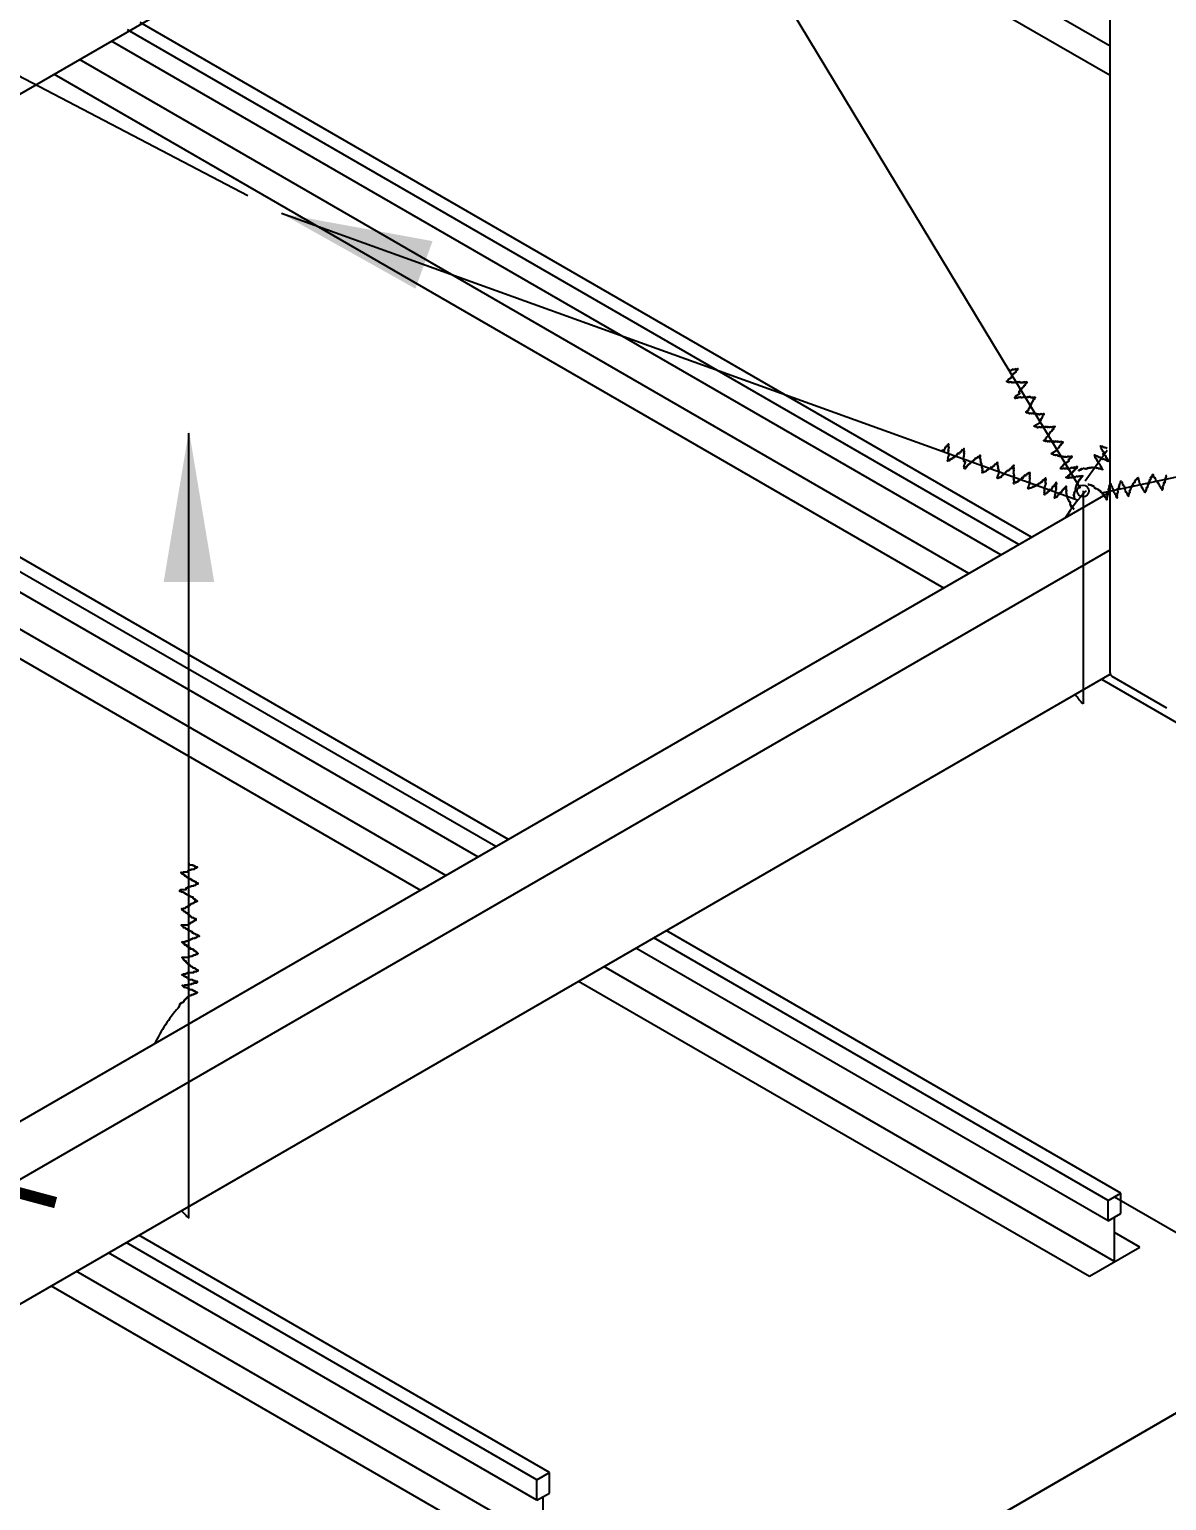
# Model space of a CAD drawing. Header units: inches. Extents: x -16404 to 14624, y -1591 to 16152.
# Drawn here: x -15517.4 to -15472.4, y 1948.1 to 2006.3 of the extents above; entities that cross this region are included whole.
import ezdxf

# ---------------------------------------------------------------- set-up
doc = ezdxf.new("R2010")
doc.units = ezdxf.units.IN
doc.header["$LTSCALE"] = 24
doc.header["$MEASUREMENT"] = 0
doc.linetypes.add('CENTER2', pattern=[1.125, 0.75, -0.125, 0.125, -0.125])
doc.layers.get('0').update_dxf_attribs({"linetype": 'CONTINUOUS'})
doc.layers.get('DefPoints').update_dxf_attribs({"color": 251, "linetype": 'CONTINUOUS'})
doc.layers.add('S-ANNO-DIMS', color=2, linetype='CONTINUOUS')
doc.layers.add('S-ARCH', color=1, linetype='CONTINUOUS')
doc.styles.add('Arial', font='arial.ttf', dxfattribs={"width": 0.85})
doc.dimstyles.new('DIM-24', dxfattribs={"dimscale": 24, "dimtxt": 0.09375, "dimasz": 0.109375, "dimexe": 0.0625, "dimexo": 0.0625, "dimgap": 0.0625, "dimtad": 1, "dimdec": 4, "dimzin": 11, "dimdsep": 46, "dimlunit": 4, "dimtxsty": 'Arial', "dimblk": 'ARCHTICK', "dimcen": 0.125, "dimclrd": 256, "dimclre": 256, "dimclrt": 4, "dimadec": 0, "dimazin": 0, "dimtfac": 0.75, "dimtdec": 4, "dimtofl": 0, "dimtmove": 0, "dimatfit": 3, "dimldrblk": 'ARCHTICK', "dimfxl": 1, "dimfrac": 1, "dimtolj": 1, "dimtzin": 11, "dimarcsym": 0})

# ---------------------------------------------------------------- blocks, each defined once
blk = doc.blocks.new('ST-ARROW')
blk.add_solid([(-1, -0.1667), (-1, 0.1667), (0, 0)])
blk = doc.blocks.new('_ARCHTICK')
at = {"color": 0, "linetype": 'ByBlock', "const_width": 0.15}
blk.add_lwpolyline([(-0.5, -0.5), (0.5, 0.5)], dxfattribs=at)
blk = doc.blocks.new('*D1094')
at = {"layer": 'DefPoints', "color": 0, "transparency": 16777216}
for p in [(-15507.475, 1999.048), (-15474.679, 1985.74), (-15480.265, 1984.81), (-15523.864, 1975.01), (-15549.551, 1942.512)]:
    blk.add_point(p, dxfattribs=at)
at = {"layer": 'S-ANNO-DIMS', "lineweight": -2, "transparency": 16777216}
blk.add_line((-15508.804, 1999.743), (-15520.716, 2005.976), dxfattribs=at)
blk.add_arc((-15478.179, 1983.719), 46.508, 152.37963, 210, dxfattribs=at)
at = {"layer": 'S-ANNO-DIMS', "lineweight": -2, "transparency": 16777216, "xscale": 3, "yscale": 3, "zscale": 3}
for p, rotation in [((-15519.387, 2005.28), 62.37962741064091), ((-15518.456, 1960.465), 300.0000000000009)]:
    blk.add_blockref('_ARCHTICK', p, dxfattribs=dict(at, rotation=rotation))
at = {"layer": 'S-ANNO-DIMS', "color": 4, "transparency": 16777216, "insert": (-15524.68, 1982.914), "char_height": 2.25, "attachment_point": 5, "rotation": 270.99139, "style": 'Arial'}
blk.add_mtext('\\A1;45° MAX\\PTYP', dxfattribs=at)

msp = doc.modelspace()

# ---------------------------------------------------------------- linework, layer by layer
at = {"layer": 'S-ANNO-DIMS'}
msp.add_line((-15528.30064, 1919.12237), (-15445.17232, 1967.11653), dxfattribs=at)
at = {"layer": 'S-ANNO-DIMS', "linetype": 'CENTER2'}
msp.add_line((-15474.49841, 1960.14774), (-15454.87541, 1948.8184), dxfattribs=at)
at = {"layer": 'S-ARCH'}
for p, q in [((-15474.67921, 1980.87095), (-15474.67921, 2037.41189)), ((-15549.55111, 1985.45684), (-15474.67921, 2028.68415)), ((-15474.67921, 2005.67087), (-15494.6093, 2017.17751)), ((-15495.6093, 2016.60016), (-15474.67921, 2004.51616)), ((-15478.29213, 1985.94958), (-15513.56025, 2006.31164)), ((-15477.79213, 1986.23826), (-15513.06025, 2006.60031)), ((-15478.99578, 1985.54333), (-15514.19854, 2005.86766)), ((-15480.26521, 1984.81043), (-15515.46797, 2005.13475)), ((-15516.46797, 2004.5574), (-15481.26521, 1984.23308)), ((-15498.49032, 1974.28816), (-15533.75843, 1994.65021)), ((-15498.99032, 1973.99948), (-15534.25843, 1994.36153)), ((-15499.69396, 1973.59323), (-15534.89672, 1993.91755)), ((-15500.96339, 1972.86032), (-15536.16615, 1993.18465)), ((-15537.16615, 1992.6073), (-15501.96339, 1972.28297)), ((-15549.55111, 1944.80819), (-15474.67921, 1988.03551)), ((-15549.55111, 1942.51244), (-15474.67921, 1985.73975)), ((-15549.55111, 1937.59168), (-15474.67921, 1980.819)), ((-15475.01553, 1980.62482), (-15456.5349, 1969.95503)), ((-15474.60704, 1980.74595), (-15472.44197, 1979.49595)), ((-15474.74841, 1960.00341), (-15492.74064, 1970.39123)), ((-15474.24841, 1960.29208), (-15492.24064, 1970.6799)), ((-15474.74841, 1959.19091), (-15493.44428, 1969.98498)), ((-15474.49841, 1957.58076), (-15494.71371, 1969.25207)), ((-15495.71371, 1968.67472), (-15475.49841, 1957.00341)), ((-15474.74841, 1960.00341), (-15474.24841, 1960.29208)), ((-15474.24841, 1959.47958), (-15474.24841, 1960.29208)), ((-15474.74841, 1959.19091), (-15474.74841, 1960.00341)), ((-15474.74841, 1959.19091), (-15474.24841, 1959.47958)), ((-15474.49841, 1957.58076), (-15474.49841, 1959.33524)), ((-15496.85987, 1949.24038), (-15513.11742, 1958.62669)), ((-15473.49841, 1958.15811), (-15474.49841, 1958.73546)), ((-15497.35987, 1948.13921), (-15514.32107, 1957.93176)), ((-15497.35987, 1948.95171), (-15513.61742, 1958.33801)), ((-15475.49841, 1957.00341), (-15473.49841, 1958.15811)), ((-15497.10987, 1946.52906), (-15515.5905, 1957.19886)), ((-15516.5905, 1956.62151), (-15498.10987, 1945.95171)), ((-15497.35987, 1948.95171), (-15496.85987, 1949.24038)), ((-15496.85987, 1948.42788), (-15496.85987, 1949.24038)), ((-15497.35987, 1948.13921), (-15497.35987, 1948.95171)), ((-15497.35987, 1948.13921), (-15496.85987, 1948.42788)), ((-15497.10987, 1946.52906), (-15497.10987, 1948.28355))]:
    msp.add_line(p, q, dxfattribs=at)
at = {"layer": 'S-ARCH', "color": 2}
for p, q in [((-15475.85314, 1988.16614), (-15493.11826, 2016.75196)), ((-15475.94347, 1987.69488), (-15507.47505, 1999.04771)), ((-15475.00789, 1988.00153), (-15441.23501, 1995.13342)), ((-15511.13268, 1959.3009), (-15511.13268, 1990.35261)), ((-15475.65771, 1988.47669), (-15474.79437, 1989.69099)), ((-15475.74868, 1988.07064), (-15475.74868, 1979.64612))]:
    msp.add_line(p, q, dxfattribs=at)
for points in [[(-15476.09677, 1987.76378), (-15476.10983, 1987.78541), (-15476.08819, 1987.79848), (-15476.11433, 1987.84176), (-15476.09269, 1987.85483), (-15476.13189, 1987.91973), (-15476.08861, 1987.94587), (-15476.11474, 1987.98914), (-15476.07146, 1988.01528), (-15476.08453, 1988.03692), (-15476.04125, 1988.06306), (-15476.05431, 1988.08469), (-15476.03268, 1988.09776), (-15476.05881, 1988.14103), (-15476.03717, 1988.1541), (-15476.05024, 1988.17574), (-15476.02859, 1988.18881), (-15476.04166, 1988.21045), (-15476.02002, 1988.22352), (-15476.03309, 1988.24515), (-15476.01145, 1988.25822), (-15476.02452, 1988.27986), (-15476.00288, 1988.29293), (-15476.01594, 1988.31456), (-15475.97266, 1988.3407), (-15475.98573, 1988.36234), (-15475.96409, 1988.37541), (-15475.97716, 1988.39704), (-15475.93388, 1988.42318), (-15475.94694, 1988.44482), (-15475.90366, 1988.47096), (-15475.91673, 1988.49259), (-15475.85181, 1988.5318), (-15475.86488, 1988.55344), (-15475.8216, 1988.57958), (-15475.83466, 1988.60121), (-15475.76974, 1988.64043), (-15475.78281, 1988.66206), (-15475.76117, 1988.67513), (-15475.80445, 1988.64899), (-15475.81752, 1988.67062), (-15475.8608, 1988.64448), (-15475.87387, 1988.66612), (-15475.91714, 1988.63998), (-15475.93021, 1988.66162), (-15475.97349, 1988.63547), (-15475.98656, 1988.65711), (-15476.07312, 1988.60483), (-15476.08619, 1988.62647), (-15476.10783, 1988.6134), (-15476.1209, 1988.63503), (-15476.18582, 1988.59582), (-15476.19888, 1988.61745), (-15476.24216, 1988.59131), (-15476.25523, 1988.61295), (-15476.32015, 1988.57374), (-15476.33322, 1988.59537), (-15476.35486, 1988.5823), (-15476.36793, 1988.60394), (-15476.38957, 1988.59087), (-15476.40263, 1988.6125), (-15476.42427, 1988.59943), (-15476.33771, 1988.65171), (-15476.35078, 1988.67335), (-15476.24258, 1988.7387), (-15476.25565, 1988.76034), (-15476.1258, 1988.83876), (-15476.13887, 1988.86039), (-15476.07395, 1988.8996), (-15476.08702, 1988.92124), (-15475.97882, 1988.98659), (-15475.99188, 1989.00822), (-15475.97024, 1989.02129), (-15475.98331, 1989.04293), (-15476.06987, 1988.99065), (-15476.08294, 1989.01228), (-15476.14786, 1988.97307), (-15476.16093, 1988.99471), (-15476.18257, 1988.98164), (-15476.19563, 1989.00327), (-15476.32547, 1988.92485), (-15476.36468, 1988.98976), (-15476.4296, 1988.95055), (-15476.44266, 1988.97218), (-15476.48594, 1988.94604), (-15476.49901, 1988.96768), (-15476.54229, 1988.94154), (-15476.55536, 1988.96317), (-15476.577, 1988.9501), (-15476.59007, 1988.97174), (-15476.63335, 1988.9456), (-15476.64642, 1988.96723), (-15476.60313, 1988.99337), (-15476.6162, 1989.01501), (-15476.52964, 1989.06729), (-15476.54271, 1989.08892), (-15476.49943, 1989.11506), (-15476.51249, 1989.1367), (-15476.29609, 1989.2674), (-15476.32223, 1989.31067), (-15476.21402, 1989.37602), (-15476.22709, 1989.39766), (-15476.18381, 1989.4238), (-15476.19688, 1989.44543), (-15476.24016, 1989.41929), (-15476.25323, 1989.44093), (-15476.29651, 1989.41479), (-15476.30957, 1989.43642), (-15476.33121, 1989.42335), (-15476.34428, 1989.44499), (-15476.4092, 1989.40578), (-15476.42227, 1989.42741), (-15476.44391, 1989.41434), (-15476.45698, 1989.43598), (-15476.50026, 1989.40984), (-15476.51332, 1989.43147), (-15476.53496, 1989.4184), (-15476.54803, 1989.44004), (-15476.56967, 1989.42697), (-15476.58274, 1989.4486), (-15476.62602, 1989.42246), (-15476.65215, 1989.46573), (-15476.69543, 1989.43959), (-15476.7085, 1989.46123), (-15476.73014, 1989.44816), (-15476.74321, 1989.46979), (-15476.76485, 1989.45672), (-15476.79098, 1989.49999), (-15476.83426, 1989.47385), (-15476.84733, 1989.49549), (-15476.86897, 1989.48242), (-15476.88204, 1989.50405), (-15476.90368, 1989.49098), (-15476.92981, 1989.53425), (-15476.95145, 1989.52118), (-15476.96452, 1989.54282), (-15476.98616, 1989.52975), (-15476.99923, 1989.55138), (-15476.78283, 1989.68209), (-15476.79589, 1989.70372), (-15476.75261, 1989.72986), (-15476.76568, 1989.7515), (-15476.67912, 1989.80378), (-15476.69219, 1989.82541), (-15476.6489, 1989.85155), (-15476.66197, 1989.87319), (-15476.59705, 1989.9124), (-15476.61012, 1989.93403), (-15476.5452, 1989.97325), (-15476.55826, 1989.99488), (-15476.53662, 1990.00795), (-15476.55826, 1989.99488), (-15476.57133, 1990.01652), (-15476.59297, 1990.00344), (-15476.60604, 1990.02508), (-15476.62768, 1990.01201), (-15476.64075, 1990.03365), (-15476.68403, 1990.0075), (-15476.69709, 1990.02914), (-15476.74037, 1990.003), (-15476.76651, 1990.04627), (-15476.80979, 1990.02013), (-15476.82286, 1990.04176), (-15476.88778, 1990.00256), (-15476.91391, 1990.04582), (-15476.97883, 1990.00661), (-15476.9919, 1990.02825), (-15477.01354, 1990.01518), (-15477.02661, 1990.03682), (-15477.06989, 1990.01067), (-15477.09602, 1990.05394), (-15477.16094, 1990.01473), (-15477.18708, 1990.058), (-15477.23036, 1990.03186), (-15477.25649, 1990.07514), (-15477.29977, 1990.049), (-15477.31284, 1990.07063), (-15477.22628, 1990.12291), (-15477.23935, 1990.14455), (-15477.19606, 1990.17069), (-15477.20913, 1990.19232), (-15477.12257, 1990.2446), (-15477.13564, 1990.26624), (-15477.09236, 1990.29238), (-15477.10543, 1990.31401), (-15477.06214, 1990.34015), (-15477.07521, 1990.36179), (-15477.03193, 1990.38793), (-15477.045, 1990.40956), (-15476.95844, 1990.46184), (-15476.9715, 1990.48348), (-15476.90658, 1990.52269), (-15476.91965, 1990.54433), (-15476.89801, 1990.5574), (-15476.91108, 1990.57903), (-15476.84616, 1990.61824), (-15476.8678, 1990.60517), (-15476.88086, 1990.62681), (-15476.92414, 1990.60067), (-15476.93721, 1990.6223), (-15477.00213, 1990.58309), (-15477.0152, 1990.60473), (-15477.03684, 1990.59166), (-15477.04991, 1990.61329), (-15477.09319, 1990.58715), (-15477.10625, 1990.60879), (-15477.14953, 1990.58264), (-15477.17567, 1990.62592), (-15477.21895, 1990.59978), (-15477.23202, 1990.62141), (-15477.2753, 1990.59527), (-15477.28836, 1990.61691), (-15477.35328, 1990.5777), (-15477.36635, 1990.59933), (-15477.38799, 1990.58626), (-15477.40106, 1990.6079), (-15477.44434, 1990.58176), (-15477.45741, 1990.60339), (-15477.47905, 1990.59032), (-15477.49211, 1990.61196), (-15477.55703, 1990.57274), (-15477.58317, 1990.61602), (-15477.60481, 1990.60295), (-15477.61788, 1990.62458), (-15477.63952, 1990.61151), (-15477.65259, 1990.63315), (-15477.67423, 1990.62008), (-15477.68729, 1990.64171), (-15477.44925, 1990.78548), (-15477.46232, 1990.80712), (-15477.44068, 1990.82019), (-15477.45374, 1990.84182), (-15477.41046, 1990.86796), (-15477.42353, 1990.8896), (-15477.40189, 1990.90267), (-15477.41496, 1990.92431), (-15477.37168, 1990.95045), (-15477.38474, 1990.97208), (-15477.34146, 1990.99822), (-15477.35453, 1991.01986), (-15477.33289, 1991.03293), (-15477.34596, 1991.05456), (-15477.28104, 1991.09377), (-15477.30717, 1991.13704), (-15477.37209, 1991.09783), (-15477.38516, 1991.11947), (-15477.4068, 1991.1064), (-15477.41987, 1991.12803), (-15477.48479, 1991.08882), (-15477.49785, 1991.11046), (-15477.51949, 1991.09739), (-15477.53256, 1991.11902), (-15477.57584, 1991.09288), (-15477.60198, 1991.13615), (-15477.64526, 1991.11001), (-15477.65832, 1991.13165), (-15477.67996, 1991.11858), (-15477.69303, 1991.14021), (-15477.71467, 1991.12714), (-15477.72774, 1991.14878), (-15477.77102, 1991.12264), (-15477.78409, 1991.14427), (-15477.80573, 1991.1312), (-15477.81879, 1991.15284), (-15477.86207, 1991.1267), (-15477.87514, 1991.14833), (-15477.89678, 1991.13526), (-15477.92292, 1991.17853), (-15477.9662, 1991.15239), (-15477.99233, 1991.19566), (-15478.01397, 1991.18259), (-15477.94905, 1991.2218), (-15477.96212, 1991.24344), (-15477.8972, 1991.28265), (-15477.91026, 1991.30428), (-15477.88862, 1991.31735), (-15477.90169, 1991.33899), (-15477.85841, 1991.36513), (-15477.87148, 1991.38676), (-15477.8282, 1991.4129), (-15477.84126, 1991.43454), (-15477.79798, 1991.46068), (-15477.81105, 1991.48232), (-15477.78941, 1991.49539), (-15477.80248, 1991.51702), (-15477.78084, 1991.53009), (-15477.7939, 1991.55173), (-15477.75062, 1991.57787), (-15477.76369, 1991.5995), (-15477.72041, 1991.62564), (-15477.73348, 1991.64728), (-15477.71184, 1991.66035), (-15477.7249, 1991.68198), (-15477.65998, 1991.72119), (-15477.67305, 1991.74283), (-15477.62977, 1991.76897), (-15477.65141, 1991.7559), (-15477.66448, 1991.77753), (-15477.7294, 1991.73832), (-15477.75553, 1991.78159), (-15477.79881, 1991.75545), (-15477.81188, 1991.77709), (-15477.83352, 1991.76402), (-15477.85965, 1991.80729), (-15477.92457, 1991.76808), (-15477.93764, 1991.78971), (-15477.98092, 1991.76357), (-15477.99399, 1991.78521), (-15478.03727, 1991.75907), (-15478.0634, 1991.80234), (-15478.12833, 1991.76313), (-15478.14139, 1991.78476), (-15478.18467, 1991.75862), (-15478.19774, 1991.78026), (-15478.21938, 1991.76719), (-15478.23245, 1991.78882), (-15478.27573, 1991.76268), (-15478.28879, 1991.78432), (-15478.35372, 1991.74511), (-15478.36678, 1991.76674), (-15478.4317, 1991.72753), (-15478.45784, 1991.7708), (-15478.41456, 1991.79694), (-15478.42762, 1991.81858), (-15478.2545, 1991.92314), (-15478.2937, 1991.98805), (-15478.25042, 1992.01419), (-15478.26349, 1992.03582), (-15478.24185, 1992.04889), (-15478.25492, 1992.07053), (-15478.14672, 1992.13588), (-15478.15978, 1992.15751), (-15478.07322, 1992.20979), (-15478.08629, 1992.23143), (-15478.02137, 1992.27064), (-15478.03443, 1992.29228), (-15478.0128, 1992.30534), (-15478.02586, 1992.32698), (-15477.96094, 1992.36619), (-15477.97401, 1992.38783), (-15478.03893, 1992.34862), (-15478.06506, 1992.39189), (-15478.12998, 1992.35268), (-15478.14305, 1992.37431), (-15478.18633, 1992.34817), (-15478.1994, 1992.36981), (-15478.24268, 1992.34367), (-15478.26881, 1992.38694), (-15478.31209, 1992.3608), (-15478.32516, 1992.38243), (-15478.39008, 1992.34322), (-15478.40315, 1992.36486), (-15478.42479, 1992.35179), (-15478.43786, 1992.37342), (-15478.48114, 1992.34728), (-15478.49421, 1992.36891), (-15478.51584, 1992.35584), (-15478.52891, 1992.37748), (-15478.57219, 1992.35134), (-15478.59833, 1992.39461), (-15478.64161, 1992.36847), (-15478.65467, 1992.3901), (-15478.69796, 1992.36396), (-15478.71102, 1992.3856), (-15478.73266, 1992.37253), (-15478.7588, 1992.4158), (-15478.78044, 1992.40273), (-15478.69388, 1992.45501), (-15478.70694, 1992.47665), (-15478.5771, 1992.55507), (-15478.59017, 1992.5767), (-15478.56853, 1992.58977), (-15478.5816, 1992.61141), (-15478.53832, 1992.63755), (-15478.55138, 1992.65918), (-15478.48646, 1992.69839), (-15478.49953, 1992.72003), (-15478.39133, 1992.78538), (-15478.4044, 1992.80702), (-15478.38276, 1992.82009), (-15478.39582, 1992.84172), (-15478.3309, 1992.88093), (-15478.34397, 1992.90257), (-15478.32233, 1992.91564), (-15478.38725, 1992.87643), (-15478.40031, 1992.89806), (-15478.4436, 1992.87192), (-15478.45666, 1992.89356), (-15478.49994, 1992.86742), (-15478.51301, 1992.88905), (-15478.64285, 1992.81063), (-15478.68205, 1992.87554), (-15478.69407, 1992.86828)], [(-15476.10068, 1987.3428), (-15476.12446, 1987.35137), (-15476.11589, 1987.37515), (-15476.16346, 1987.39228), (-15476.15489, 1987.41606), (-15476.22624, 1987.44175), (-15476.20911, 1987.48932), (-15476.25667, 1987.50645), (-15476.23954, 1987.55402), (-15476.26332, 1987.56258), (-15476.24619, 1987.61015), (-15476.26997, 1987.61872), (-15476.26141, 1987.6425), (-15476.30897, 1987.65963), (-15476.30041, 1987.68341), (-15476.32419, 1987.69197), (-15476.31562, 1987.71576), (-15476.3394, 1987.72432), (-15476.33084, 1987.74811), (-15476.35462, 1987.75667), (-15476.34606, 1987.78046), (-15476.36984, 1987.78902), (-15476.36127, 1987.8128), (-15476.38505, 1987.82137), (-15476.36792, 1987.86894), (-15476.39171, 1987.8775), (-15476.38314, 1987.90129), (-15476.40692, 1987.90985), (-15476.38979, 1987.95742), (-15476.41357, 1987.96599), (-15476.39645, 1988.01356), (-15476.42023, 1988.02212), (-15476.39453, 1988.09348), (-15476.41832, 1988.10204), (-15476.40119, 1988.14961), (-15476.42497, 1988.15817), (-15476.39928, 1988.22953), (-15476.42306, 1988.2381), (-15476.41449, 1988.26188), (-15476.43162, 1988.21431), (-15476.4554, 1988.22287), (-15476.47253, 1988.1753), (-15476.49631, 1988.18386), (-15476.51344, 1988.13629), (-15476.53722, 1988.14485), (-15476.55435, 1988.09728), (-15476.57813, 1988.10584), (-15476.61238, 1988.0107), (-15476.63617, 1988.01926), (-15476.64473, 1987.99547), (-15476.66851, 1988.00403), (-15476.6942, 1987.93267), (-15476.71798, 1987.94124), (-15476.73511, 1987.89367), (-15476.75889, 1987.90223), (-15476.78458, 1987.83087), (-15476.80837, 1987.83943), (-15476.81693, 1987.81565), (-15476.84071, 1987.82421), (-15476.84927, 1987.80042), (-15476.87305, 1987.80898), (-15476.88162, 1987.7852), (-15476.84736, 1987.88034), (-15476.87114, 1987.8889), (-15476.82832, 1988.00784), (-15476.8521, 1988.0164), (-15476.80072, 1988.15911), (-15476.8245, 1988.16768), (-15476.79881, 1988.23904), (-15476.82259, 1988.2476), (-15476.77977, 1988.36653), (-15476.80355, 1988.37509), (-15476.79498, 1988.39888), (-15476.81876, 1988.40744), (-15476.85302, 1988.31229), (-15476.8768, 1988.32086), (-15476.90249, 1988.2495), (-15476.92627, 1988.25806), (-15476.93484, 1988.23427), (-15476.95862, 1988.24283), (-15477.01, 1988.10012), (-15477.08135, 1988.1258), (-15477.10704, 1988.05445), (-15477.13082, 1988.06301), (-15477.14795, 1988.01544), (-15477.17173, 1988.024), (-15477.18886, 1987.97643), (-15477.21264, 1987.98499), (-15477.2212, 1987.9612), (-15477.24498, 1987.96976), (-15477.26211, 1987.92219), (-15477.28589, 1987.93075), (-15477.26876, 1987.97833), (-15477.29254, 1987.98689), (-15477.25829, 1988.08203), (-15477.28207, 1988.0906), (-15477.26494, 1988.13817), (-15477.28872, 1988.14673), (-15477.20308, 1988.38459), (-15477.25064, 1988.40172), (-15477.20782, 1988.52065), (-15477.2316, 1988.52921), (-15477.21447, 1988.57678), (-15477.23825, 1988.58535), (-15477.25538, 1988.53777), (-15477.27916, 1988.54633), (-15477.29629, 1988.49876), (-15477.32007, 1988.50732), (-15477.32864, 1988.48354), (-15477.35242, 1988.4921), (-15477.37811, 1988.42074), (-15477.40189, 1988.4293), (-15477.41045, 1988.40552), (-15477.43424, 1988.41408), (-15477.45136, 1988.36651), (-15477.47514, 1988.37507), (-15477.48371, 1988.35128), (-15477.50749, 1988.35985), (-15477.51605, 1988.33606), (-15477.53983, 1988.34462), (-15477.55696, 1988.29705), (-15477.60452, 1988.31417), (-15477.62165, 1988.2666), (-15477.64543, 1988.27516), (-15477.654, 1988.25138), (-15477.67778, 1988.25994), (-15477.68634, 1988.23615), (-15477.7339, 1988.25328), (-15477.75103, 1988.2057), (-15477.77481, 1988.21426), (-15477.78337, 1988.19048), (-15477.80716, 1988.19904), (-15477.81572, 1988.17526), (-15477.86328, 1988.19238), (-15477.87185, 1988.16859), (-15477.89563, 1988.17716), (-15477.90419, 1988.15337), (-15477.92797, 1988.16193), (-15477.84233, 1988.39979), (-15477.86611, 1988.40836), (-15477.84898, 1988.45593), (-15477.87276, 1988.46449), (-15477.83851, 1988.55963), (-15477.86229, 1988.5682), (-15477.84516, 1988.61577), (-15477.86894, 1988.62433), (-15477.84325, 1988.69569), (-15477.86703, 1988.70425), (-15477.84134, 1988.77561), (-15477.86512, 1988.78418), (-15477.85655, 1988.80796), (-15477.86512, 1988.78418), (-15477.8889, 1988.79274), (-15477.89746, 1988.76895), (-15477.92124, 1988.77751), (-15477.92981, 1988.75373), (-15477.95359, 1988.76229), (-15477.97072, 1988.71472), (-15477.9945, 1988.72328), (-15478.01162, 1988.67571), (-15478.05919, 1988.69283), (-15478.07631, 1988.64526), (-15478.10009, 1988.65382), (-15478.12579, 1988.58246), (-15478.17335, 1988.59959), (-15478.19904, 1988.52823), (-15478.22282, 1988.53679), (-15478.23139, 1988.513), (-15478.25517, 1988.52157), (-15478.27229, 1988.47399), (-15478.31986, 1988.49112), (-15478.34555, 1988.41976), (-15478.39311, 1988.43688), (-15478.41024, 1988.38931), (-15478.4578, 1988.40643), (-15478.47493, 1988.35886), (-15478.49871, 1988.36742), (-15478.46445, 1988.46257), (-15478.48823, 1988.47113), (-15478.4711, 1988.5187), (-15478.49488, 1988.52727), (-15478.46063, 1988.62241), (-15478.48441, 1988.63097), (-15478.46728, 1988.67854), (-15478.49106, 1988.68711), (-15478.47393, 1988.73468), (-15478.49771, 1988.74324), (-15478.48059, 1988.79081), (-15478.50437, 1988.79938), (-15478.47011, 1988.89452), (-15478.49389, 1988.90308), (-15478.4682, 1988.97444), (-15478.49198, 1988.983), (-15478.48341, 1989.00679), (-15478.50719, 1989.01535), (-15478.4815, 1989.08671), (-15478.49007, 1989.06293), (-15478.51385, 1989.07149), (-15478.53098, 1989.02392), (-15478.55476, 1989.03248), (-15478.58045, 1988.96112), (-15478.60423, 1988.96968), (-15478.61279, 1988.94589), (-15478.63658, 1988.95446), (-15478.6537, 1988.90688), (-15478.67748, 1988.91545), (-15478.69461, 1988.86787), (-15478.74217, 1988.885), (-15478.7593, 1988.83743), (-15478.78308, 1988.84599), (-15478.80021, 1988.79841), (-15478.82399, 1988.80698), (-15478.84968, 1988.73562), (-15478.87347, 1988.74418), (-15478.88203, 1988.72039), (-15478.90581, 1988.72896), (-15478.92294, 1988.68138), (-15478.94672, 1988.68995), (-15478.95528, 1988.66616), (-15478.97906, 1988.67472), (-15479.00476, 1988.60336), (-15479.05232, 1988.62049), (-15479.06088, 1988.5967), (-15479.08466, 1988.60526), (-15479.09323, 1988.58148), (-15479.11701, 1988.59004), (-15479.12557, 1988.56625), (-15479.14935, 1988.57482), (-15479.05515, 1988.83646), (-15479.07893, 1988.84503), (-15479.07036, 1988.86881), (-15479.09414, 1988.87737), (-15479.07701, 1988.92495), (-15479.1008, 1988.93351), (-15479.09223, 1988.9573), (-15479.11601, 1988.96586), (-15479.09889, 1989.01343), (-15479.12267, 1989.02199), (-15479.10554, 1989.06957), (-15479.12932, 1989.07813), (-15479.12075, 1989.10191), (-15479.14454, 1989.11048), (-15479.11884, 1989.18183), (-15479.1664, 1989.19896), (-15479.1921, 1989.1276), (-15479.21588, 1989.13616), (-15479.22444, 1989.11238), (-15479.24822, 1989.12094), (-15479.27391, 1989.04958), (-15479.2977, 1989.05814), (-15479.30626, 1989.03436), (-15479.33004, 1989.04292), (-15479.34717, 1988.99534), (-15479.39473, 1989.01247), (-15479.41186, 1988.9649), (-15479.43564, 1988.97346), (-15479.4442, 1988.94967), (-15479.46798, 1988.95824), (-15479.47655, 1988.93445), (-15479.50033, 1988.94301), (-15479.51746, 1988.89544), (-15479.54124, 1988.904), (-15479.5498, 1988.88021), (-15479.57358, 1988.88878), (-15479.59071, 1988.8412), (-15479.61449, 1988.84977), (-15479.62305, 1988.82598), (-15479.67062, 1988.8431), (-15479.68775, 1988.79553), (-15479.73531, 1988.81265), (-15479.74387, 1988.78887), (-15479.71818, 1988.86023), (-15479.74196, 1988.86879), (-15479.71627, 1988.94015), (-15479.74005, 1988.94871), (-15479.73148, 1988.9725), (-15479.75526, 1988.98106), (-15479.73814, 1989.02863), (-15479.76192, 1989.03719), (-15479.74479, 1989.08477), (-15479.76857, 1989.09333), (-15479.75144, 1989.1409), (-15479.77522, 1989.14946), (-15479.76666, 1989.17325), (-15479.79044, 1989.18181), (-15479.78187, 1989.2056), (-15479.80565, 1989.21416), (-15479.78853, 1989.26173), (-15479.81231, 1989.27029), (-15479.79518, 1989.31787), (-15479.81896, 1989.32643), (-15479.8104, 1989.35022), (-15479.83418, 1989.35878), (-15479.80848, 1989.43014), (-15479.83226, 1989.4387), (-15479.81513, 1989.48627), (-15479.8237, 1989.46248), (-15479.84748, 1989.47105), (-15479.87317, 1989.39969), (-15479.92073, 1989.41681), (-15479.93786, 1989.36924), (-15479.96164, 1989.3778), (-15479.97021, 1989.35402), (-15480.01777, 1989.37114), (-15480.04346, 1989.29978), (-15480.06724, 1989.30834), (-15480.08437, 1989.26077), (-15480.10815, 1989.26933), (-15480.12528, 1989.22176), (-15480.17284, 1989.23889), (-15480.19853, 1989.16753), (-15480.22231, 1989.17609), (-15480.23944, 1989.12852), (-15480.26322, 1989.13708), (-15480.27179, 1989.11329), (-15480.29557, 1989.12185), (-15480.3127, 1989.07428), (-15480.33648, 1989.08284), (-15480.36217, 1989.01149), (-15480.38595, 1989.02005), (-15480.41164, 1988.94869), (-15480.4592, 1988.96581), (-15480.44208, 1989.01339), (-15480.46586, 1989.02195), (-15480.39734, 1989.21224), (-15480.46869, 1989.23792), (-15480.45156, 1989.2855), (-15480.47534, 1989.29406), (-15480.46677, 1989.31785), (-15480.49055, 1989.32641), (-15480.44773, 1989.44534), (-15480.47152, 1989.4539), (-15480.43726, 1989.54905), (-15480.46104, 1989.55761), (-15480.43535, 1989.62897), (-15480.45913, 1989.63753), (-15480.45056, 1989.66132), (-15480.47434, 1989.66988), (-15480.44865, 1989.74124), (-15480.47243, 1989.7498), (-15480.49812, 1989.67844), (-15480.54569, 1989.69556), (-15480.57138, 1989.6242), (-15480.59516, 1989.63277), (-15480.61229, 1989.5852), (-15480.63607, 1989.59376), (-15480.6532, 1989.54618), (-15480.70076, 1989.56331), (-15480.71789, 1989.51574), (-15480.74167, 1989.5243), (-15480.76736, 1989.45294), (-15480.79114, 1989.4615), (-15480.7997, 1989.43772), (-15480.82348, 1989.44628), (-15480.84061, 1989.3987), (-15480.86439, 1989.40727), (-15480.87296, 1989.38348), (-15480.89674, 1989.39204), (-15480.91387, 1989.34447), (-15480.96143, 1989.36159), (-15480.97856, 1989.31402), (-15481.00234, 1989.32258), (-15481.01947, 1989.27501), (-15481.04325, 1989.28357), (-15481.05181, 1989.25979), (-15481.09937, 1989.27691), (-15481.10794, 1989.25313), (-15481.07368, 1989.34827), (-15481.09746, 1989.35683), (-15481.04608, 1989.49955), (-15481.06986, 1989.50811), (-15481.06129, 1989.5319), (-15481.08507, 1989.54046), (-15481.06794, 1989.58803), (-15481.09172, 1989.5966), (-15481.06603, 1989.66796), (-15481.08981, 1989.67652), (-15481.04699, 1989.79545), (-15481.07077, 1989.80401), (-15481.06221, 1989.8278), (-15481.08599, 1989.83636), (-15481.0603, 1989.90772), (-15481.08408, 1989.91628), (-15481.07551, 1989.94007), (-15481.10121, 1989.86871), (-15481.12499, 1989.87727), (-15481.14211, 1989.8297), (-15481.1659, 1989.83826), (-15481.18302, 1989.79069), (-15481.20681, 1989.79925), (-15481.25819, 1989.65653), (-15481.32953, 1989.68222), (-15481.33429, 1989.66901)], [(-15475.93395, 1988.86661), (-15475.9193, 1988.88721), (-15475.8987, 1988.87256), (-15475.86941, 1988.91376), (-15475.8488, 1988.89911), (-15475.80487, 1988.96091), (-15475.76366, 1988.93161), (-15475.73437, 1988.97281), (-15475.69316, 1988.94351), (-15475.67851, 1988.96411), (-15475.6373, 1988.93481), (-15475.62266, 1988.95541), (-15475.60205, 1988.94076), (-15475.57276, 1988.98196), (-15475.55216, 1988.96731), (-15475.53751, 1988.98791), (-15475.51691, 1988.97326), (-15475.50226, 1988.99386), (-15475.48166, 1988.97921), (-15475.46701, 1988.99981), (-15475.44641, 1988.98516), (-15475.43176, 1989.00576), (-15475.41116, 1988.99111), (-15475.39651, 1989.01171), (-15475.3553, 1988.98241), (-15475.34066, 1989.00302), (-15475.32005, 1988.98837), (-15475.30541, 1989.00897), (-15475.2642, 1988.97967), (-15475.24955, 1989.00027), (-15475.20835, 1988.97097), (-15475.1937, 1988.99157), (-15475.13189, 1988.94762), (-15475.11724, 1988.96822), (-15475.07603, 1988.93892), (-15475.06139, 1988.95952), (-15474.99957, 1988.91557), (-15474.98493, 1988.93617), (-15474.96432, 1988.92152), (-15475.00553, 1988.95082), (-15474.99089, 1988.97142), (-15475.0321, 1989.00072), (-15475.01745, 1989.02132), (-15475.05866, 1989.05062), (-15475.04401, 1989.07122), (-15475.08522, 1989.10052), (-15475.07058, 1989.12111), (-15475.15299, 1989.17971), (-15475.13835, 1989.20031), (-15475.15895, 1989.21496), (-15475.1443, 1989.23556), (-15475.20612, 1989.27951), (-15475.19147, 1989.30011), (-15475.23268, 1989.3294), (-15475.21803, 1989.35), (-15475.27985, 1989.39395), (-15475.2652, 1989.41455), (-15475.2858, 1989.4292), (-15475.27116, 1989.4498), (-15475.29176, 1989.46445), (-15475.27712, 1989.48505), (-15475.29772, 1989.4997), (-15475.21531, 1989.4411), (-15475.20066, 1989.4617), (-15475.09764, 1989.38845), (-15475.08299, 1989.40905), (-15474.95937, 1989.32116), (-15474.94472, 1989.34176), (-15474.88291, 1989.29781), (-15474.86826, 1989.31841), (-15474.76524, 1989.24516), (-15474.7506, 1989.26576), (-15474.72999, 1989.25111), (-15474.71535, 1989.27171), (-15474.79776, 1989.33031), (-15474.78312, 1989.35091), (-15474.84493, 1989.39486), (-15474.83028, 1989.41546), (-15474.85089, 1989.43011), (-15474.83624, 1989.45071), (-15474.95987, 1989.5386), (-15474.91593, 1989.6004), (-15474.97775, 1989.64435), (-15474.9631, 1989.66494), (-15475.00431, 1989.69424), (-15474.98966, 1989.71484), (-15475.03087, 1989.74414), (-15475.01622, 1989.76474), (-15475.03683, 1989.77939), (-15475.02218, 1989.79999), (-15475.06339, 1989.82929), (-15475.04875, 1989.84989), (-15475.00754, 1989.82059), (-15474.99289, 1989.84119), (-15474.91047, 1989.78259), (-15474.89583, 1989.80319), (-15474.85462, 1989.77389), (-15474.83998, 1989.79449), (-15474.79437, 1989.76207)], [(-15475.55685, 1988.33465), (-15475.53212, 1988.33988), (-15475.5269, 1988.31514), (-15475.47744, 1988.32559), (-15475.47222, 1988.30085), (-15475.39803, 1988.31652), (-15475.38758, 1988.26705), (-15475.33812, 1988.27749), (-15475.32767, 1988.22802), (-15475.30295, 1988.23324), (-15475.2925, 1988.18377), (-15475.26777, 1988.18899), (-15475.26254, 1988.16426), (-15475.21309, 1988.1747), (-15475.20786, 1988.14997), (-15475.18313, 1988.15519), (-15475.17791, 1988.13045), (-15475.15318, 1988.13567), (-15475.14795, 1988.11094), (-15475.12323, 1988.11616), (-15475.118, 1988.09143), (-15475.09327, 1988.09665), (-15475.08805, 1988.07191), (-15475.06332, 1988.07714), (-15475.05287, 1988.02766), (-15475.02814, 1988.03289), (-15475.02292, 1988.00815), (-15474.99819, 1988.01337), (-15474.98774, 1987.9639), (-15474.96301, 1987.96912), (-15474.95257, 1987.91965), (-15474.92784, 1987.92488), (-15474.91217, 1987.85067), (-15474.88743, 1987.85589), (-15474.87699, 1987.80642), (-15474.85226, 1987.81164), (-15474.83659, 1987.73744), (-15474.81186, 1987.74266), (-15474.80664, 1987.71792), (-15474.81708, 1987.76739), (-15474.79235, 1987.77262), (-15474.8028, 1987.82209), (-15474.77807, 1987.82731), (-15474.78852, 1987.87678), (-15474.76379, 1987.882), (-15474.77423, 1987.93147), (-15474.7495, 1987.9367), (-15474.7704, 1988.03564), (-15474.74567, 1988.04086), (-15474.75089, 1988.0656), (-15474.72616, 1988.07082), (-15474.74183, 1988.14503), (-15474.7171, 1988.15025), (-15474.72755, 1988.19972), (-15474.70282, 1988.20494), (-15474.71849, 1988.27915), (-15474.69376, 1988.28437), (-15474.69898, 1988.3091), (-15474.67425, 1988.31433), (-15474.67948, 1988.33906), (-15474.65475, 1988.34428), (-15474.65997, 1988.36902), (-15474.63908, 1988.27008), (-15474.61435, 1988.2753), (-15474.58823, 1988.15162), (-15474.5635, 1988.15684), (-15474.53216, 1988.00843), (-15474.50743, 1988.01365), (-15474.49176, 1987.93945), (-15474.46703, 1987.94467), (-15474.44091, 1987.82099), (-15474.41618, 1987.82621), (-15474.41096, 1987.80148), (-15474.38623, 1987.8067), (-15474.40712, 1987.90564), (-15474.38239, 1987.91087), (-15474.39806, 1987.98507), (-15474.37333, 1987.99029), (-15474.37856, 1988.01503), (-15474.35383, 1988.02025), (-15474.38517, 1988.16866), (-15474.31098, 1988.18433), (-15474.32665, 1988.25854), (-15474.30192, 1988.26376), (-15474.31237, 1988.31323), (-15474.28764, 1988.31845), (-15474.29808, 1988.36793), (-15474.27335, 1988.37315), (-15474.27858, 1988.39788), (-15474.25385, 1988.4031), (-15474.26429, 1988.45258), (-15474.23957, 1988.4578), (-15474.22912, 1988.40833), (-15474.20439, 1988.41355), (-15474.18349, 1988.31461), (-15474.15876, 1988.31983), (-15474.14832, 1988.27036), (-15474.12359, 1988.27558), (-15474.07135, 1988.02822), (-15474.02189, 1988.03867), (-15473.99578, 1987.91499), (-15473.97105, 1987.92021), (-15473.9606, 1987.87074), (-15473.93587, 1987.87596), (-15473.94632, 1987.92544), (-15473.92159, 1987.93066), (-15473.93203, 1987.98013), (-15473.9073, 1987.98535), (-15473.91253, 1988.01009), (-15473.8878, 1988.01531), (-15473.90347, 1988.08952), (-15473.87874, 1988.09474), (-15473.88396, 1988.11947), (-15473.85923, 1988.1247), (-15473.86968, 1988.17417), (-15473.84495, 1988.17939), (-15473.85017, 1988.20412), (-15473.82544, 1988.20935), (-15473.83067, 1988.23408), (-15473.80594, 1988.23931), (-15473.81638, 1988.28878), (-15473.76692, 1988.29922), (-15473.77737, 1988.34869), (-15473.75264, 1988.35391), (-15473.75786, 1988.37865), (-15473.73314, 1988.38387), (-15473.73836, 1988.40861), (-15473.6889, 1988.41905), (-15473.69935, 1988.46852), (-15473.67462, 1988.47375), (-15473.67984, 1988.49848), (-15473.65511, 1988.5037), (-15473.66033, 1988.52844), (-15473.61087, 1988.53888), (-15473.6161, 1988.56362), (-15473.59137, 1988.56884), (-15473.59659, 1988.59358), (-15473.57186, 1988.5988), (-15473.51962, 1988.35144), (-15473.4949, 1988.35667), (-15473.48445, 1988.3072), (-15473.45972, 1988.31242), (-15473.43883, 1988.21348), (-15473.4141, 1988.2187), (-15473.40365, 1988.16923), (-15473.37892, 1988.17445), (-15473.36325, 1988.10024), (-15473.33852, 1988.10546), (-15473.32285, 1988.03126), (-15473.29812, 1988.03648), (-15473.2929, 1988.01174), (-15473.29812, 1988.03648), (-15473.27339, 1988.0417), (-15473.27861, 1988.06644), (-15473.25388, 1988.07166), (-15473.25911, 1988.09639), (-15473.23438, 1988.10162), (-15473.24482, 1988.15109), (-15473.22009, 1988.15631), (-15473.23054, 1988.20578), (-15473.18108, 1988.21623), (-15473.19153, 1988.2657), (-15473.1668, 1988.27092), (-15473.18247, 1988.34512), (-15473.13301, 1988.35557), (-15473.14868, 1988.42978), (-15473.12395, 1988.435), (-15473.12917, 1988.45973), (-15473.10444, 1988.46496), (-15473.11489, 1988.51443), (-15473.06543, 1988.52487), (-15473.0811, 1988.59908), (-15473.03164, 1988.60952), (-15473.04209, 1988.65899), (-15472.99263, 1988.66944), (-15473.00307, 1988.71891), (-15472.97835, 1988.72413), (-15472.95745, 1988.62519), (-15472.93272, 1988.63041), (-15472.92228, 1988.58094), (-15472.89755, 1988.58616), (-15472.87665, 1988.48722), (-15472.85192, 1988.49244), (-15472.84147, 1988.44297), (-15472.81675, 1988.4482), (-15472.8063, 1988.39872), (-15472.78157, 1988.40395), (-15472.77112, 1988.35448), (-15472.74639, 1988.3597), (-15472.7255, 1988.26076), (-15472.70077, 1988.26598), (-15472.6851, 1988.19177), (-15472.66037, 1988.19699), (-15472.65514, 1988.17226), (-15472.63041, 1988.17748), (-15472.61474, 1988.10327), (-15472.61997, 1988.12801), (-15472.59524, 1988.13323), (-15472.60569, 1988.1827), (-15472.58095, 1988.18792), (-15472.59662, 1988.26213), (-15472.5719, 1988.26735), (-15472.57712, 1988.29209), (-15472.55239, 1988.29731), (-15472.56284, 1988.34678), (-15472.53811, 1988.352), (-15472.54855, 1988.40148), (-15472.49909, 1988.41192), (-15472.50954, 1988.46139), (-15472.48481, 1988.46661), (-15472.49526, 1988.51608), (-15472.47053, 1988.52131), (-15472.4862, 1988.59551), (-15472.46147, 1988.60073), (-15472.46669, 1988.62547), (-15472.44196, 1988.63069), (-15472.45241, 1988.68016), (-15472.42768, 1988.68539)], [(-15511.54841, 1967.62449), (-15511.54841, 1967.64977), (-15511.52313, 1967.64977), (-15511.52313, 1967.70032), (-15511.49785, 1967.70032), (-15511.49785, 1967.77615), (-15511.44729, 1967.77615), (-15511.44729, 1967.8267), (-15511.39673, 1967.8267), (-15511.39673, 1967.85197), (-15511.34617, 1967.85197), (-15511.34617, 1967.87725), (-15511.32089, 1967.87725), (-15511.32089, 1967.9278), (-15511.29561, 1967.9278), (-15511.29561, 1967.95307), (-15511.27032, 1967.95307), (-15511.27032, 1967.97835), (-15511.24504, 1967.97835), (-15511.24504, 1968.00362), (-15511.21976, 1968.00362), (-15511.21976, 1968.0289), (-15511.19448, 1968.0289), (-15511.19448, 1968.05417), (-15511.14392, 1968.05417), (-15511.14392, 1968.07945), (-15511.11864, 1968.07945), (-15511.11864, 1968.10472), (-15511.06807, 1968.10472), (-15511.06807, 1968.13), (-15511.01751, 1968.13), (-15511.01751, 1968.15527), (-15510.94167, 1968.15527), (-15510.94167, 1968.18055), (-15510.89111, 1968.18055), (-15510.89111, 1968.20582), (-15510.81526, 1968.20582), (-15510.81526, 1968.2311), (-15510.78998, 1968.2311), (-15510.84055, 1968.2311), (-15510.84055, 1968.25637), (-15510.89111, 1968.25637), (-15510.89111, 1968.28165), (-15510.94167, 1968.28165), (-15510.94167, 1968.30692), (-15510.99223, 1968.30692), (-15510.99223, 1968.3322), (-15511.09336, 1968.3322), (-15511.09336, 1968.35747), (-15511.11864, 1968.35747), (-15511.11864, 1968.38275), (-15511.19448, 1968.38275), (-15511.19448, 1968.40802), (-15511.24504, 1968.40802), (-15511.24504, 1968.4333), (-15511.32089, 1968.4333), (-15511.32089, 1968.45858), (-15511.34617, 1968.45858), (-15511.34617, 1968.48385), (-15511.37145, 1968.48385), (-15511.37145, 1968.50912), (-15511.39673, 1968.50912), (-15511.29561, 1968.50912), (-15511.29561, 1968.5344), (-15511.1692, 1968.5344), (-15511.1692, 1968.55968), (-15511.01751, 1968.55968), (-15511.01751, 1968.58495), (-15510.94167, 1968.58495), (-15510.94167, 1968.61023), (-15510.81526, 1968.61023), (-15510.81526, 1968.6355), (-15510.78998, 1968.6355), (-15510.78998, 1968.66078), (-15510.89111, 1968.66078), (-15510.89111, 1968.68605), (-15510.96695, 1968.68605), (-15510.96695, 1968.71133), (-15510.99223, 1968.71133), (-15510.99223, 1968.7366), (-15511.14392, 1968.7366), (-15511.14392, 1968.81243), (-15511.21976, 1968.81243), (-15511.21976, 1968.8377), (-15511.27032, 1968.8377), (-15511.27032, 1968.86298), (-15511.32089, 1968.86298), (-15511.32089, 1968.88825), (-15511.34617, 1968.88825), (-15511.34617, 1968.91353), (-15511.39673, 1968.91353), (-15511.39673, 1968.9388), (-15511.34617, 1968.9388), (-15511.34617, 1968.96408), (-15511.24504, 1968.96408), (-15511.24504, 1968.98935), (-15511.19448, 1968.98935), (-15511.19448, 1969.01463), (-15510.94167, 1969.01463), (-15510.94167, 1969.06518), (-15510.81526, 1969.06518), (-15510.81526, 1969.09045), (-15510.7647, 1969.09045), (-15510.7647, 1969.11573), (-15510.81526, 1969.11573), (-15510.81526, 1969.141), (-15510.86583, 1969.141), (-15510.86583, 1969.16628), (-15510.89111, 1969.16628), (-15510.89111, 1969.19155), (-15510.96695, 1969.19155), (-15510.96695, 1969.21683), (-15510.99223, 1969.21683), (-15510.99223, 1969.24211), (-15511.04279, 1969.24211), (-15511.04279, 1969.26738), (-15511.06807, 1969.26738), (-15511.06807, 1969.29265), (-15511.09336, 1969.29265), (-15511.09336, 1969.31793), (-15511.14392, 1969.31793), (-15511.14392, 1969.36848), (-15511.19448, 1969.36848), (-15511.19448, 1969.39375), (-15511.21976, 1969.39375), (-15511.21976, 1969.41903), (-15511.24504, 1969.41903), (-15511.24504, 1969.46958), (-15511.29561, 1969.46958), (-15511.29561, 1969.49486), (-15511.32089, 1969.49486), (-15511.32089, 1969.52013), (-15511.34617, 1969.52013), (-15511.34617, 1969.57068), (-15511.37145, 1969.57068), (-15511.37145, 1969.59596), (-15511.39673, 1969.59596), (-15511.39673, 1969.62123), (-15511.14392, 1969.62123), (-15511.14392, 1969.64651), (-15511.09336, 1969.64651), (-15511.09336, 1969.67178), (-15510.99223, 1969.67178), (-15510.99223, 1969.69706), (-15510.94167, 1969.69706), (-15510.94167, 1969.72233), (-15510.86583, 1969.72233), (-15510.86583, 1969.74761), (-15510.78998, 1969.74761), (-15510.78998, 1969.77288), (-15510.7647, 1969.77288), (-15510.78998, 1969.77288), (-15510.78998, 1969.79816), (-15510.81526, 1969.79816), (-15510.81526, 1969.82343), (-15510.84055, 1969.82343), (-15510.84055, 1969.84871), (-15510.89111, 1969.84871), (-15510.89111, 1969.87398), (-15510.94167, 1969.87398), (-15510.94167, 1969.92453), (-15510.99223, 1969.92453), (-15510.99223, 1969.94981), (-15511.06807, 1969.94981), (-15511.06807, 1970.00036), (-15511.14392, 1970.00036), (-15511.14392, 1970.02563), (-15511.1692, 1970.02563), (-15511.1692, 1970.05091), (-15511.21976, 1970.05091), (-15511.21976, 1970.10146), (-15511.29561, 1970.10146), (-15511.29561, 1970.15201), (-15511.34617, 1970.15201), (-15511.34617, 1970.20256), (-15511.39673, 1970.20256), (-15511.39673, 1970.22784), (-15511.29561, 1970.22784), (-15511.29561, 1970.25311), (-15511.24504, 1970.25311), (-15511.24504, 1970.27839), (-15511.14392, 1970.27839), (-15511.14392, 1970.30366), (-15511.09336, 1970.30366), (-15511.09336, 1970.32894), (-15511.04279, 1970.32894), (-15511.04279, 1970.35421), (-15510.99223, 1970.35421), (-15510.99223, 1970.37949), (-15510.89111, 1970.37949), (-15510.89111, 1970.40476), (-15510.81526, 1970.40476), (-15510.81526, 1970.43004), (-15510.78998, 1970.43004), (-15510.78998, 1970.45531), (-15510.71414, 1970.45531), (-15510.73942, 1970.45531), (-15510.73942, 1970.48059), (-15510.78998, 1970.48059), (-15510.78998, 1970.50586), (-15510.86583, 1970.50586), (-15510.86583, 1970.53114), (-15510.89111, 1970.53114), (-15510.89111, 1970.55641), (-15510.94167, 1970.55641), (-15510.94167, 1970.58169), (-15510.99223, 1970.58169), (-15510.99223, 1970.63224), (-15511.04279, 1970.63224), (-15511.04279, 1970.65751), (-15511.09336, 1970.65751), (-15511.09336, 1970.68279), (-15511.1692, 1970.68279), (-15511.1692, 1970.70806), (-15511.19448, 1970.70806), (-15511.19448, 1970.73334), (-15511.24504, 1970.73334), (-15511.24504, 1970.75861), (-15511.27032, 1970.75861), (-15511.27032, 1970.78389), (-15511.34617, 1970.78389), (-15511.34617, 1970.83444), (-15511.37145, 1970.83444), (-15511.37145, 1970.85971), (-15511.39673, 1970.85971), (-15511.39673, 1970.88499), (-15511.42201, 1970.88499), (-15511.42201, 1970.91027), (-15511.14392, 1970.91027), (-15511.14392, 1970.93554), (-15511.11864, 1970.93554), (-15511.11864, 1970.96081), (-15511.06807, 1970.96081), (-15511.06807, 1970.98609), (-15511.04279, 1970.98609), (-15511.04279, 1971.01137), (-15510.99223, 1971.01137), (-15510.99223, 1971.03664), (-15510.94167, 1971.03664), (-15510.94167, 1971.06191), (-15510.91639, 1971.06191), (-15510.91639, 1971.08719), (-15510.84055, 1971.08719), (-15510.84055, 1971.13774), (-15510.91639, 1971.13774), (-15510.91639, 1971.16302), (-15510.94167, 1971.16302), (-15510.94167, 1971.18829), (-15511.01751, 1971.18829), (-15511.01751, 1971.21357), (-15511.04279, 1971.21357), (-15511.04279, 1971.23884), (-15511.09336, 1971.23884), (-15511.09336, 1971.28939), (-15511.14392, 1971.28939), (-15511.14392, 1971.31467), (-15511.1692, 1971.31467), (-15511.1692, 1971.33994), (-15511.19448, 1971.33994), (-15511.19448, 1971.36522), (-15511.24504, 1971.36522), (-15511.24504, 1971.39049), (-15511.27032, 1971.39049), (-15511.27032, 1971.41577), (-15511.32089, 1971.41577), (-15511.32089, 1971.44104), (-15511.34617, 1971.44104), (-15511.34617, 1971.49159), (-15511.39673, 1971.49159), (-15511.39673, 1971.54214), (-15511.42201, 1971.54214), (-15511.34617, 1971.54214), (-15511.34617, 1971.56742), (-15511.27032, 1971.56742), (-15511.27032, 1971.59269), (-15511.24504, 1971.59269), (-15511.24504, 1971.61797), (-15511.19448, 1971.61797), (-15511.19448, 1971.64324), (-15511.14392, 1971.64324), (-15511.14392, 1971.66852), (-15511.09336, 1971.66852), (-15511.09336, 1971.69379), (-15511.06807, 1971.69379), (-15511.06807, 1971.71907), (-15511.04279, 1971.71907), (-15511.04279, 1971.74434), (-15510.99223, 1971.74434), (-15510.99223, 1971.76962), (-15510.94167, 1971.76962), (-15510.94167, 1971.7949), (-15510.91639, 1971.7949), (-15510.91639, 1971.82017), (-15510.84055, 1971.82017), (-15510.84055, 1971.84544), (-15510.78998, 1971.84544), (-15510.81526, 1971.84544), (-15510.81526, 1971.87072), (-15510.89111, 1971.87072), (-15510.89111, 1971.92127), (-15510.94167, 1971.92127), (-15510.94167, 1971.94655), (-15510.96695, 1971.94655), (-15510.96695, 1971.9971), (-15511.04279, 1971.9971), (-15511.04279, 1972.02237), (-15511.09336, 1972.02237), (-15511.09336, 1972.04765), (-15511.14392, 1972.04765), (-15511.14392, 1972.0982), (-15511.21976, 1972.0982), (-15511.21976, 1972.12347), (-15511.27032, 1972.12347), (-15511.27032, 1972.14875), (-15511.29561, 1972.14875), (-15511.29561, 1972.17402), (-15511.34617, 1972.17402), (-15511.34617, 1972.1993), (-15511.42201, 1972.1993), (-15511.42201, 1972.22457), (-15511.49785, 1972.22457), (-15511.49785, 1972.27512), (-15511.44729, 1972.27512), (-15511.44729, 1972.3004), (-15511.24504, 1972.3004), (-15511.24504, 1972.37622), (-15511.19448, 1972.37622), (-15511.19448, 1972.4015), (-15511.1692, 1972.4015), (-15511.1692, 1972.42677), (-15511.04279, 1972.42677), (-15511.04279, 1972.45205), (-15510.94167, 1972.45205), (-15510.94167, 1972.47732), (-15510.86583, 1972.47732), (-15510.86583, 1972.5026), (-15510.84055, 1972.5026), (-15510.84055, 1972.52787), (-15510.7647, 1972.52787), (-15510.7647, 1972.55315), (-15510.84055, 1972.55315), (-15510.84055, 1972.6037), (-15510.91639, 1972.6037), (-15510.91639, 1972.62897), (-15510.96695, 1972.62897), (-15510.96695, 1972.65425), (-15511.01751, 1972.65425), (-15511.01751, 1972.7048), (-15511.06807, 1972.7048), (-15511.06807, 1972.73008), (-15511.14392, 1972.73008), (-15511.14392, 1972.75535), (-15511.1692, 1972.75535), (-15511.1692, 1972.78063), (-15511.21976, 1972.78063), (-15511.21976, 1972.8059), (-15511.24504, 1972.8059), (-15511.24504, 1972.83118), (-15511.29561, 1972.83118), (-15511.29561, 1972.88173), (-15511.34617, 1972.88173), (-15511.34617, 1972.907), (-15511.39673, 1972.907), (-15511.39673, 1972.93228), (-15511.42201, 1972.93228), (-15511.42201, 1972.98283), (-15511.44729, 1972.98283), (-15511.34617, 1972.98283), (-15511.34617, 1973.0081), (-15511.19448, 1973.0081), (-15511.19448, 1973.03338), (-15511.1692, 1973.03338), (-15511.1692, 1973.05865), (-15511.11864, 1973.05865), (-15511.11864, 1973.08393), (-15511.04279, 1973.08393), (-15511.04279, 1973.1092), (-15510.91639, 1973.1092), (-15510.91639, 1973.13448), (-15510.89111, 1973.13448), (-15510.89111, 1973.15975), (-15510.81526, 1973.15975), (-15510.81526, 1973.18503), (-15510.78998, 1973.18503), (-15510.86583, 1973.18503), (-15510.86583, 1973.2103), (-15510.91639, 1973.2103), (-15510.91639, 1973.23558), (-15510.96695, 1973.23558), (-15510.96695, 1973.26085), (-15511.11864, 1973.26085), (-15511.11864, 1973.33668), (-15511.13268, 1973.33668)]]:
    msp.add_lwpolyline(points, dxfattribs=at)
msp.add_circle((-15475.74868, 1988.07064), 0.23057, dxfattribs=at)
at = {"layer": 'S-ARCH'}
for centre, radius, start, end in [((-15471.17245, 1983.79611), 6.17773, 136.1172879, 148.5833744), ((-15474.53487, 1980.87095), 0.14434, 180, 240), ((-15471.17245, 1983.79611), 6.17773, 217.6732846, 222.2035568)]:
    msp.add_arc(centre, radius, start, end, dxfattribs=at)
at = {"layer": 'S-ARCH', "color": 2}
for start, end in [(138.3695675, 154.760563), (223.2674935, 227.3491561)]:
    msp.add_arc((-15507.10396, 1963.6743), 5.94619, start, end, dxfattribs=at)

# ---------------------------------------------------------------- block references
for p, xscale, yscale, zscale, rotation in [((-15507.47505, 1999.04771), 5.999999999999549, 5.999999999999549, 5.999999999999549, 160.1987804510709), ((-15511.13268, 1990.46907), 6, 6, 6, 90)]:
    msp.add_blockref('ST-ARROW', p, dxfattribs=dict(at, xscale=xscale, yscale=yscale, zscale=zscale, rotation=rotation))

# ---------------------------------------------------------------- dimensions: what is measured, and where the dimension line sits
at = {"layer": 'S-ANNO-DIMS'}
dim = msp.add_angular_dim_2l(base=(-15523.86404, 1975.00976), line1=((-15480.26521, 1984.81043), (-15507.47505, 1999.04771)), line2=((-15549.55111, 1942.51244), (-15474.67921, 1985.73975)), text='45° MAX\\XTYP', dimstyle='DIM-24', override={"dimasz": 0.125}, dxfattribs=at)
dim.commit()
dim.dimension.update_dxf_attribs({"geometry": '*D1094', "text_midpoint": (-15524.67982, 1982.9143), "dimtype": 162})

# ---------------------------------------------------------------- leaders
for points in [[(-15445.17232, 1967.11653), (-15476.4925, 1949.03382), (-15528.30064, 1919.12237)], [(-15528.30064, 1919.12237), (-15496.98047, 1937.20508), (-15445.17232, 1967.11653)], [(-15550.2728, 1962.57984), (-15508.59912, 1925.10526), (-15504.86994, 1925.10526)]]:
    msp.add_leader(points, dimstyle='DIM-24', override={"dimasz": 0.125}, dxfattribs=at)

doc.saveas('drawing.dxf')
